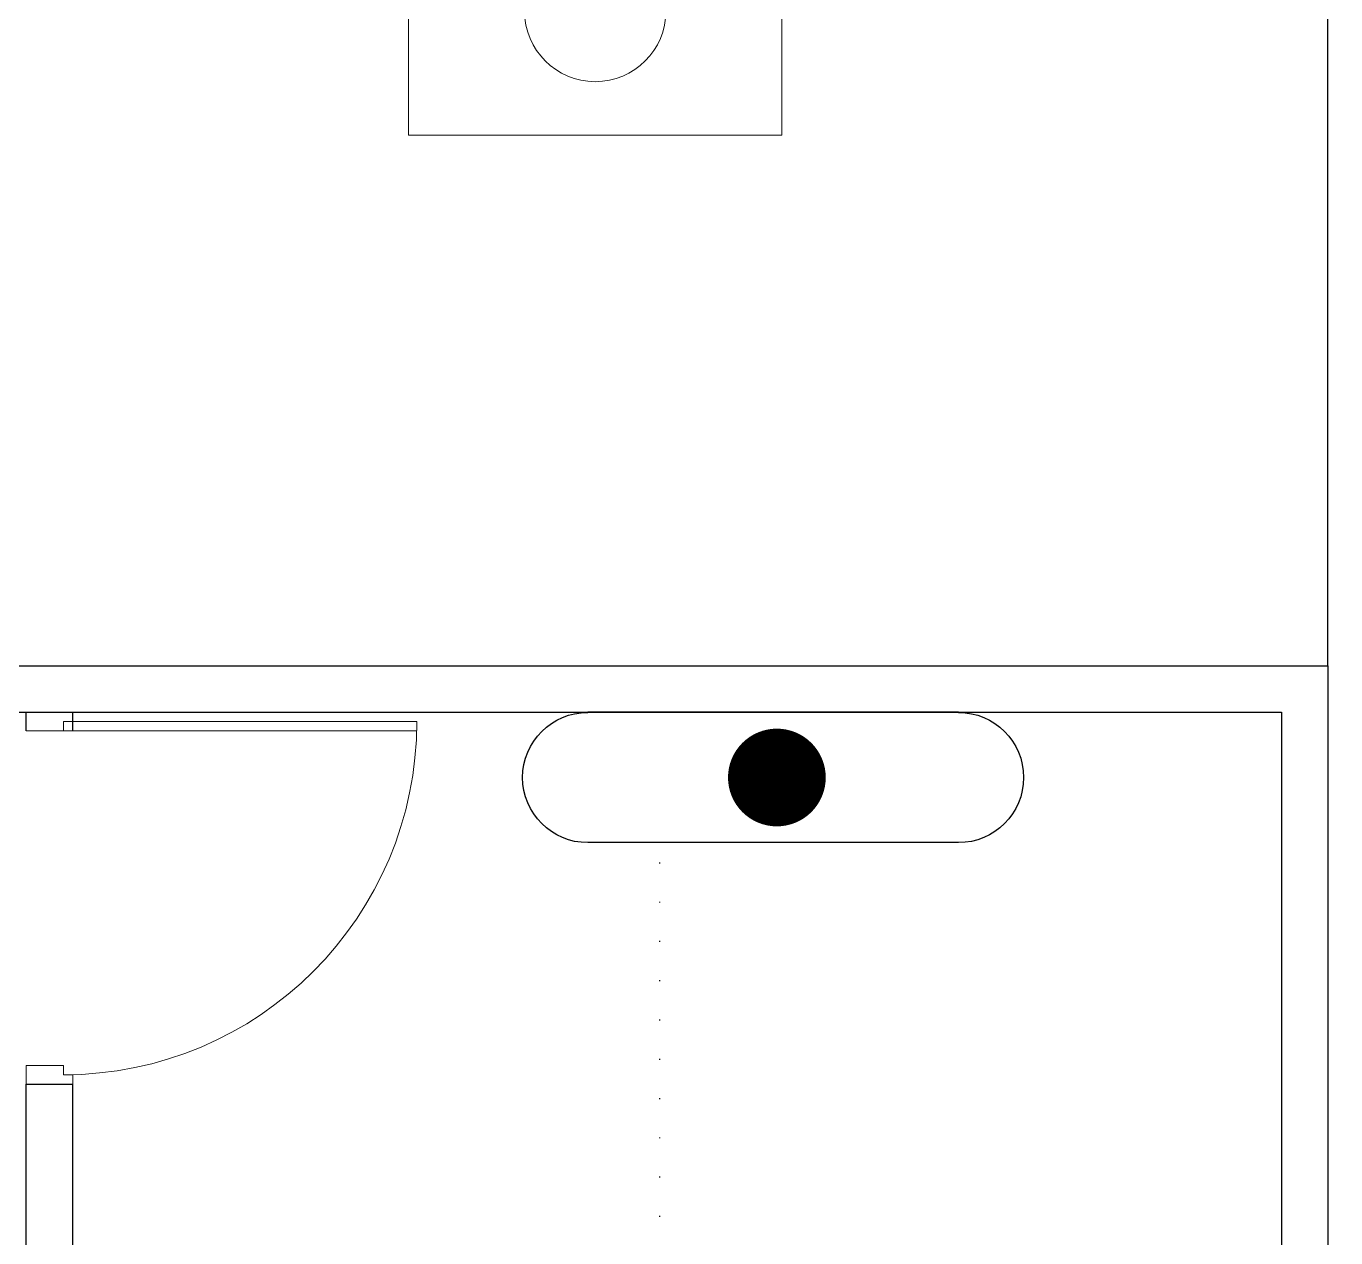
# Model space of a CAD drawing. Header units: inches. Extents: x -12 to 20935469, y -1604 to 24729220.
# Drawn here: x 20825139.4 to 20825280.2, y 24649788.9 to 24649919.2 of the extents above; entities that cross this region are included whole.
import ezdxf

# ---------------------------------------------------------------- set-up
doc = ezdxf.new("R2010")
doc.units = ezdxf.units.IN
doc.header["$LTSCALE"] = 0.03
doc.header["$MEASUREMENT"] = 0
for name, pattern in [('ACAD_ISO02W100', [15, 12, -3]), ('ACAD_ISO03W100', [30, 12, -18]), ('DOT', [0.25, 0, -0.25])]:
    doc.linetypes.add(name, pattern=pattern)
for name, color, linetype, lineweight in [('CL BOX', 90, 'ACAD_ISO02W100', 0), ('Door', 7, 'Continuous', 18), ('Hatch', 253, 'Continuous', 15), ('line', 7, 'Continuous', 9), ('Main Wall', 7, 'Continuous', 30)]:
    doc.layers.add(name, color=color, linetype=linetype, lineweight=lineweight)
doc.layers.add('w', color=188, linetype='DOT')

# ---------------------------------------------------------------- blocks, each defined once
blk = doc.blocks.new('$D40')
at = {"layer": 'Door'}
for p, q in [((1, 4), (1, 42)), ((2, 0), (2, 41.99)), ((1, 5), (0, 5)), ((40, 5), (38.99, 5)), ((39, 5), (39, 4)), ((2, 4), (1, 4)), ((39, 4), (38, 4)), ((38, 4), (38, 0)), ((2, 0), (0, 0)), ((40, 0), (38, 0))]:
    blk.add_line(p, q, dxfattribs=at)
blk.add_arc((1, 4), 38, 0, 90, dxfattribs=at)
blk = doc.blocks.new('FDDF')
at = {"layer": 'line', "color": 6, "linetype": 'Continuous', "lineweight": 25, "ltscale": 50}
for p, q in [((7351582.6, 3307777.3), (7351582.6, 3307351.8)), ((7351732.3, 3307777.3), (7351732.3, 3307351.8))]:
    blk.add_line(p, q, dxfattribs=at)
at = {"layer": 'line', "color": 6, "linetype": 'Continuous', "lineweight": 40, "ltscale": 50, "const_width": 56.1}
blk.add_lwpolyline([(7351657.4, 3307596.9, 1), (7351657.4, 3307540.8, 1)], format="xyb", close=True, dxfattribs=at)
at = {"layer": 'line', "color": 6, "linetype": 'Continuous', "lineweight": 25, "ltscale": 50}
for centre, start, end in [((7351657.4, 3307777.3), 0, 180), ((7351657.4, 3307351.8), 180, 0)]:
    blk.add_arc(centre, 74.8, start, end, dxfattribs=at)
blk = doc.blocks.new('GGGFGFG')
at = {"layer": 'line', "color": 4, "ltscale": 50}
for p, q in [((7356688.2, 3293208.1), (7357003, 3293208.1)), ((7356688.2, 3292998.4), (7356688.2, 3293208.1)), ((7357003, 3293208.1), (7357003, 3292998.4)), ((7357003, 3292998.4), (7356688.2, 3292998.4))]:
    blk.add_line(p, q, dxfattribs=at)
blk.add_circle((7356845.6, 3293103.2), 59.6, dxfattribs=at)

msp = doc.modelspace()

# ---------------------------------------------------------------- linework, layer by layer
at = {"linetype": 'ACAD_ISO03W100', "ltscale": 20}
msp.add_line((20825279.37, 24649850.39), (20825279.37, 24649971.39), dxfattribs=at)
msp.add_line((20825279.37, 24649850.39), (20825279.37, 24649971.39), dxfattribs=at)
for p, q in [((20825279.37, 24649850.39), (20825279.37, 24649971.39)), ((20825139.37, 24649843.39), (20825139.37, 24649845.39)), ((20825144.37, 24649843.39), (20825144.37, 24649845.39))]:
    msp.add_line(p, q)
at = {"layer": 'Hatch', "lineweight": 0}
msp.add_lwpolyline([(20824137.87, 24650111.69), (20824959.82, 24650111.7), (20824959.82, 24650426.58), (20825139.37, 24650426.41), (20825139.37, 24650111.55), (20825973.37, 24650111.51), (20825973.37, 24649991.53), (20825869.37, 24649991.53), (20825594.37, 24649991.53), (20825279.37, 24649991.39), (20825279.37, 24649850.39), (20824959.82, 24649850.39), (20824959.82, 24649991.53), (20824137.87, 24649991.35)], close=True, dxfattribs=at)
at = {"layer": 'Main Wall', "lineweight": 30}
for p, q in [((20824959.82, 24649850.39), (20825279.37, 24649850.39)), ((20825279.37, 24649850.39), (20825279.37, 24649601.39)), ((20824954.82, 24649845.39), (20825274.37, 24649845.39)), ((20825274.37, 24649845.39), (20825274.37, 24649601.38)), ((20825139.37, 24649621.38), (20825139.37, 24649805.39)), ((20825139.37, 24649805.39), (20825144.37, 24649805.39)), ((20825144.37, 24649621.38), (20825144.37, 24649805.39))]:
    msp.add_line(p, q, dxfattribs=at)
at = {"layer": 'w', "linetype": 'DOT', "lineweight": 30, "ltscale": 550, "transparency": 33554661}
msp.add_line((20825207.51, 24649706.61), (20825207.51, 24649831.37), dxfattribs=at)

# ---------------------------------------------------------------- block references
at = {"layer": 'CL BOX', "color": 5, "transparency": 33554457, "xscale": -0.127552882082143, "yscale": 0.127552882082143, "zscale": 0.127552882082143, "rotation": 359.9998993550784}
msp.add_blockref('GGGFGFG', (21763586.68, 24229874.37), dxfattribs=at)
at = {"layer": 'Door', "rotation": 270}
msp.add_blockref('$D40', (20825139.37, 24649845.39), dxfattribs=at)
at = {"layer": 'line', "color": 5, "xscale": -0.09369666655797602, "yscale": 0.09369666655797602, "zscale": 0.09369666655797602, "rotation": 269.9999999764214}
msp.add_blockref('FDDF', (20515311.92, 23961012.58), dxfattribs=at)

doc.saveas('drawing.dxf')
